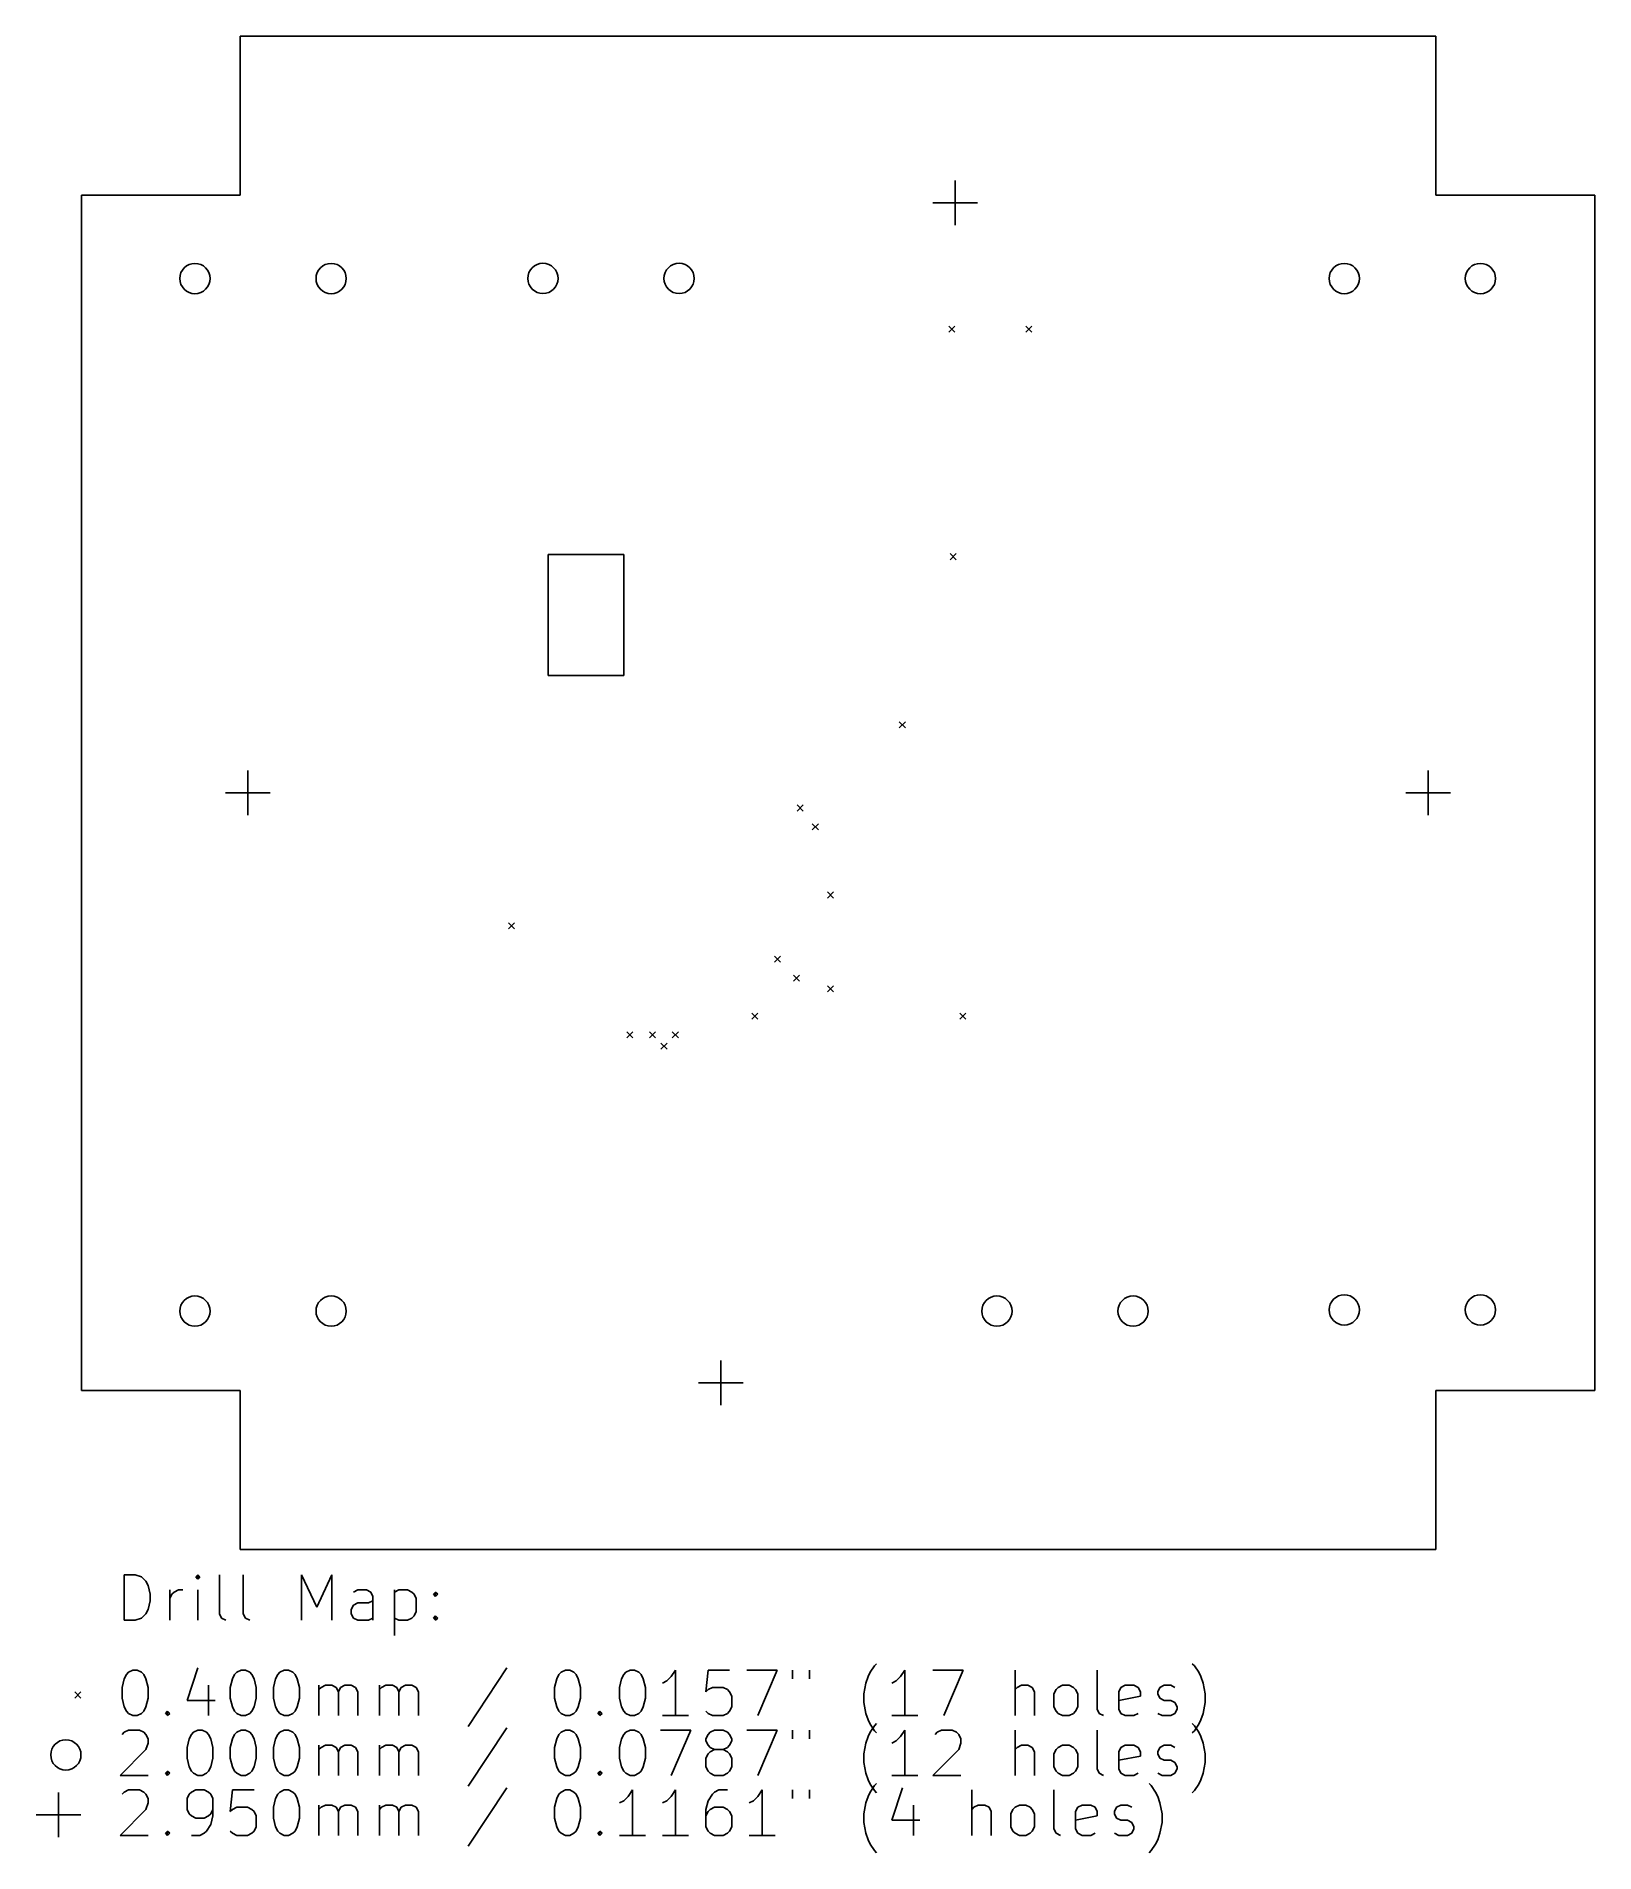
# Model space of a CAD drawing. Extents: x 97 to 200, y -155 to -35.
import ezdxf

# ---------------------------------------------------------------- set-up
doc = ezdxf.new("R2010")
doc.units = 0
doc.layers.add('BLACK', color=7, linetype='CONTINUOUS')

msp = doc.modelspace()

# ---------------------------------------------------------------- linework, layer by layer
at = {"layer": 'BLACK', "linetype": 'CONTINUOUS'}
for p, q in [((110, -35), (189, -35)), ((110, -45.5), (110, -35)), ((189, -35), (189, -45.5)), ((99.5, -45.5), (110, -45.5)), ((99.5, -124.5), (99.5, -45.5)), ((157.25, -44.525), (157.25, -47.475)), ((189, -45.5), (199.5, -45.5)), ((199.5, -45.5), (199.5, -124.5)), ((155.775, -46), (158.725, -46)), ((156.83, -54.152), (157.23, -54.552)), ((157.23, -54.152), (156.83, -54.552)), ((161.91, -54.152), (162.31, -54.552)), ((162.31, -54.152), (161.91, -54.552)), ((130.35, -77.25), (130.35, -69.25)), ((130.35, -69.25), (135.35, -69.25)), ((135.35, -69.25), (135.35, -77.25)), ((156.91, -69.19), (157.31, -69.59)), ((157.31, -69.19), (156.91, -69.59)), ((130.35, -77.25), (135.35, -77.25)), ((153.55, -80.3), (153.95, -80.7)), ((153.95, -80.3), (153.55, -80.7)), ((110.5, -83.525), (110.5, -86.475)), ((188.5, -83.525), (188.5, -86.475)), ((109.025, -85), (111.975, -85)), ((187.025, -85), (189.975, -85)), ((146.8, -85.8), (147.2, -86.2)), ((147.2, -85.8), (146.8, -86.2)), ((147.8, -87.05), (148.2, -87.45)), ((148.2, -87.05), (147.8, -87.45)), ((148.8, -91.55), (149.2, -91.95)), ((149.2, -91.55), (148.8, -91.95)), ((127.724, -93.582), (128.124, -93.982)), ((128.124, -93.582), (127.724, -93.982)), ((145.3, -95.8), (145.7, -96.2)), ((145.7, -95.8), (145.3, -96.2)), ((146.55, -97.05), (146.95, -97.45)), ((146.95, -97.05), (146.55, -97.45)), ((148.8, -97.75), (149.2, -98.15)), ((149.2, -97.75), (148.8, -98.15)), ((143.8, -99.55), (144.2, -99.95)), ((144.2, -99.55), (143.8, -99.95)), ((157.55, -99.55), (157.95, -99.95)), ((157.95, -99.55), (157.55, -99.95)), ((135.55, -100.8), (135.95, -101.2)), ((135.95, -100.8), (135.55, -101.2)), ((137.05, -100.8), (137.45, -101.2)), ((137.45, -100.8), (137.05, -101.2)), ((138.55, -100.8), (138.95, -101.2)), ((138.95, -100.8), (138.55, -101.2)), ((137.8, -101.55), (138.2, -101.95)), ((138.2, -101.55), (137.8, -101.95)), ((141.75, -122.525), (141.75, -125.475)), ((110, -124.5), (99.5, -124.5)), ((110, -135), (110, -124.5)), ((140.275, -124), (143.225, -124)), ((189, -124.5), (189, -135)), ((199.5, -124.5), (189, -124.5)), ((189, -135), (110, -135)), ((102.339, -139.682), (102.339, -136.682)), ((102.339, -136.682), (103.054, -136.682)), ((103.054, -136.682), (103.482, -136.825)), ((103.482, -136.825), (103.768, -137.111)), ((107.196, -136.682), (107.054, -136.825)), ((107.054, -136.825), (107.196, -136.968)), ((107.339, -136.825), (107.196, -136.682)), ((107.196, -136.682), (107.196, -136.968)), ((107.196, -136.968), (107.339, -136.825)), ((108.625, -139.254), (108.625, -136.682)), ((110.196, -139.254), (110.196, -136.682)), ((114.054, -139.682), (114.054, -136.682)), ((114.054, -136.682), (115.054, -138.825)), ((115.054, -138.825), (116.054, -136.682)), ((116.054, -136.682), (116.054, -139.682)), ((103.768, -137.111), (103.911, -137.396)), ((103.911, -137.396), (104.054, -137.968)), ((104.054, -137.968), (104.054, -138.396)), ((105.339, -139.682), (105.339, -137.682)), ((105.339, -138.254), (105.482, -137.968)), ((105.482, -137.968), (105.625, -137.825)), ((105.625, -137.825), (105.911, -137.682)), ((105.911, -137.682), (106.196, -137.682)), ((107.196, -139.682), (107.196, -137.682)), ((117.768, -137.682), (117.482, -137.825)), ((118.339, -137.682), (117.768, -137.682)), ((118.625, -137.825), (118.339, -137.682)), ((118.768, -138.111), (118.625, -137.825)), ((120.196, -137.682), (120.196, -140.682)), ((120.196, -137.825), (120.482, -137.682)), ((120.482, -137.682), (121.054, -137.682)), ((121.054, -137.682), (121.339, -137.825)), ((121.339, -137.825), (121.482, -137.968)), ((121.482, -137.968), (121.625, -138.254)), ((122.768, -137.968), (122.911, -137.825)), ((122.911, -138.111), (122.768, -137.968)), ((122.911, -137.825), (123.054, -137.968)), ((122.911, -137.825), (122.911, -138.111)), ((123.054, -137.968), (122.911, -138.111)), ((103.911, -138.968), (103.768, -139.254)), ((104.054, -138.396), (103.911, -138.968)), ((117.339, -138.968), (117.482, -138.682)), ((117.339, -139.254), (117.339, -138.968)), ((117.482, -138.682), (117.768, -138.539)), ((117.768, -138.539), (118.482, -138.539)), ((118.482, -138.539), (118.768, -138.396)), ((118.768, -139.682), (118.768, -138.111)), ((121.625, -139.111), (121.482, -139.396)), ((121.625, -138.254), (121.625, -139.111)), ((103.054, -139.682), (102.339, -139.682)), ((103.482, -139.539), (103.054, -139.682)), ((103.768, -139.254), (103.482, -139.539)), ((108.768, -139.539), (108.625, -139.254)), ((109.054, -139.682), (108.768, -139.539)), ((110.339, -139.539), (110.196, -139.254)), ((110.625, -139.682), (110.339, -139.539)), ((117.482, -139.539), (117.339, -139.254)), ((117.768, -139.682), (117.482, -139.539)), ((118.482, -139.682), (117.768, -139.682)), ((118.768, -139.539), (118.482, -139.682)), ((120.482, -139.682), (120.196, -139.539)), ((121.054, -139.682), (120.482, -139.682)), ((121.339, -139.539), (121.054, -139.682)), ((121.482, -139.396), (121.339, -139.539)), ((122.768, -139.539), (122.911, -139.396)), ((122.911, -139.682), (122.768, -139.539)), ((122.911, -139.396), (123.054, -139.539)), ((122.911, -139.396), (122.911, -139.682)), ((123.054, -139.539), (122.911, -139.682)), ((107.196, -142.839), (106.482, -144.982)), ((127.625, -142.839), (125.054, -146.696)), ((151.625, -143.125), (151.911, -142.696)), ((151.911, -142.696), (152.054, -142.554)), ((173.054, -142.696), (172.911, -142.554)), ((173.339, -143.125), (173.054, -142.696)), ((102.196, -144.125), (102.339, -143.554)), ((102.339, -143.554), (102.482, -143.268)), ((102.482, -143.268), (102.625, -143.125)), ((102.625, -143.125), (102.911, -142.982)), ((102.911, -142.982), (103.196, -142.982)), ((103.196, -142.982), (103.482, -143.125)), ((103.482, -143.125), (103.625, -143.268)), ((103.625, -143.268), (103.768, -143.554)), ((103.768, -143.554), (103.911, -144.125)), ((107.911, -143.982), (107.911, -145.982)), ((109.339, -144.125), (109.482, -143.554)), ((109.482, -143.554), (109.625, -143.268)), ((109.625, -143.268), (109.768, -143.125)), ((109.768, -143.125), (110.054, -142.982)), ((110.054, -142.982), (110.339, -142.982)), ((110.339, -142.982), (110.625, -143.125)), ((110.625, -143.125), (110.768, -143.268)), ((110.768, -143.268), (110.911, -143.554)), ((110.911, -143.554), (111.054, -144.125)), ((112.196, -144.125), (112.339, -143.554)), ((112.339, -143.554), (112.482, -143.268)), ((112.482, -143.268), (112.625, -143.125)), ((112.625, -143.125), (112.911, -142.982)), ((112.911, -142.982), (113.196, -142.982)), ((113.196, -142.982), (113.482, -143.125)), ((113.482, -143.125), (113.625, -143.268)), ((113.625, -143.268), (113.768, -143.554)), ((113.768, -143.554), (113.911, -144.125)), ((115.196, -145.982), (115.196, -143.982)), ((115.339, -144.125), (115.625, -143.982)), ((115.625, -143.982), (116.054, -143.982)), ((116.054, -143.982), (116.339, -144.125)), ((116.625, -144.125), (116.911, -143.982)), ((116.911, -143.982), (117.339, -143.982)), ((117.339, -143.982), (117.625, -144.125)), ((119.196, -145.982), (119.196, -143.982)), ((119.339, -144.125), (119.625, -143.982)), ((119.625, -143.982), (120.054, -143.982)), ((120.054, -143.982), (120.339, -144.125)), ((120.625, -144.125), (120.911, -143.982)), ((120.911, -143.982), (121.339, -143.982)), ((121.339, -143.982), (121.625, -144.125)), ((130.768, -144.125), (130.911, -143.554)), ((130.911, -143.554), (131.054, -143.268)), ((131.054, -143.268), (131.196, -143.125)), ((131.196, -143.125), (131.482, -142.982)), ((131.482, -142.982), (131.768, -142.982)), ((131.768, -142.982), (132.054, -143.125)), ((132.054, -143.125), (132.196, -143.268)), ((132.196, -143.268), (132.339, -143.554)), ((132.339, -143.554), (132.482, -144.125)), ((135.054, -144.125), (135.196, -143.554)), ((135.196, -143.554), (135.339, -143.268)), ((135.339, -143.268), (135.482, -143.125)), ((135.482, -143.125), (135.768, -142.982)), ((135.768, -142.982), (136.054, -142.982)), ((136.054, -142.982), (136.339, -143.125)), ((136.339, -143.125), (136.482, -143.268)), ((136.482, -143.268), (136.625, -143.554)), ((136.625, -143.554), (136.768, -144.125)), ((138.196, -143.696), (137.911, -143.839)), ((138.482, -143.411), (138.196, -143.696)), ((138.768, -142.982), (138.482, -143.411)), ((138.768, -145.982), (138.768, -142.982)), ((140.911, -142.982), (140.768, -144.411)), ((142.339, -142.982), (140.911, -142.982)), ((143.482, -142.982), (145.482, -142.982)), ((145.482, -142.982), (144.196, -145.982)), ((146.482, -142.982), (146.482, -143.554)), ((147.625, -142.982), (147.625, -143.554)), ((151.196, -144.554), (151.339, -143.839)), ((151.339, -143.839), (151.482, -143.411)), ((151.482, -143.411), (151.625, -143.125)), ((153.339, -143.696), (153.054, -143.839)), ((153.625, -143.411), (153.339, -143.696)), ((153.911, -142.982), (153.625, -143.411)), ((153.911, -145.982), (153.911, -142.982)), ((155.768, -142.982), (157.768, -142.982)), ((157.768, -142.982), (156.482, -145.982)), ((161.196, -145.982), (161.196, -142.982)), ((161.625, -143.982), (161.339, -144.125)), ((162.054, -143.982), (161.625, -143.982)), ((162.339, -144.125), (162.054, -143.982)), ((164.054, -144.125), (164.339, -143.982)), ((164.339, -143.982), (164.768, -143.982)), ((164.768, -143.982), (165.054, -144.125)), ((166.625, -145.554), (166.625, -142.982)), ((168.196, -144.125), (168.482, -143.982)), ((168.482, -143.982), (169.054, -143.982)), ((169.054, -143.982), (169.339, -144.125)), ((170.768, -144.125), (171.054, -143.982)), ((171.054, -143.982), (171.482, -143.982)), ((171.482, -143.982), (171.768, -144.125)), ((173.482, -143.411), (173.339, -143.125)), ((173.625, -143.839), (173.482, -143.411)), ((173.768, -144.554), (173.625, -143.839)), ((99.075, -144.425), (99.475, -144.825)), ((99.475, -144.425), (99.075, -144.825)), ((102.196, -144.839), (102.196, -144.125)), ((102.339, -145.411), (102.196, -144.839)), ((103.911, -144.839), (103.768, -145.411)), ((103.911, -144.125), (103.911, -144.839)), ((106.482, -144.982), (108.339, -144.982)), ((109.339, -144.839), (109.339, -144.125)), ((109.482, -145.411), (109.339, -144.839)), ((111.054, -144.839), (110.911, -145.411)), ((111.054, -144.125), (111.054, -144.839)), ((112.196, -144.839), (112.196, -144.125)), ((112.339, -145.411), (112.196, -144.839)), ((113.911, -144.839), (113.768, -145.411)), ((113.911, -144.125), (113.911, -144.839)), ((115.196, -144.268), (115.339, -144.125)), ((116.339, -144.125), (116.482, -144.411)), ((116.482, -144.411), (116.625, -144.125)), ((116.482, -144.411), (116.482, -145.982)), ((117.625, -144.125), (117.768, -144.411)), ((117.768, -144.411), (117.768, -145.982)), ((119.196, -144.268), (119.339, -144.125)), ((120.339, -144.125), (120.482, -144.411)), ((120.482, -144.411), (120.625, -144.125)), ((120.482, -144.411), (120.482, -145.982)), ((121.625, -144.125), (121.768, -144.411)), ((121.768, -144.411), (121.768, -145.982)), ((130.768, -144.839), (130.768, -144.125)), ((130.911, -145.411), (130.768, -144.839)), ((132.482, -144.839), (132.339, -145.411)), ((132.482, -144.125), (132.482, -144.839)), ((135.054, -144.839), (135.054, -144.125)), ((135.196, -145.411), (135.054, -144.839)), ((136.768, -144.839), (136.625, -145.411)), ((136.768, -144.125), (136.768, -144.839)), ((140.768, -144.411), (140.911, -144.268)), ((140.911, -144.268), (141.196, -144.125)), ((141.196, -144.125), (141.911, -144.125)), ((141.911, -144.125), (142.196, -144.268)), ((142.196, -144.268), (142.339, -144.411)), ((142.339, -144.411), (142.482, -144.696)), ((142.482, -144.696), (142.482, -145.411)), ((151.196, -145.125), (151.196, -144.554)), ((151.339, -145.839), (151.196, -145.125)), ((161.339, -144.125), (161.196, -144.268)), ((162.482, -144.411), (162.339, -144.125)), ((162.482, -145.982), (162.482, -144.411)), ((163.768, -144.554), (163.911, -144.268)), ((163.768, -145.411), (163.768, -144.554)), ((163.911, -144.268), (164.054, -144.125)), ((165.054, -144.125), (165.196, -144.268)), ((165.196, -144.268), (165.339, -144.554)), ((165.339, -144.554), (165.339, -145.411)), ((168.054, -144.411), (168.196, -144.125)), ((168.054, -145.554), (168.054, -144.411)), ((169.482, -144.696), (168.054, -144.982)), ((169.339, -144.125), (169.482, -144.411)), ((169.482, -144.411), (169.482, -144.696)), ((170.625, -144.411), (170.768, -144.125)), ((170.625, -144.554), (170.625, -144.411)), ((170.768, -144.839), (170.625, -144.554)), ((171.054, -144.982), (170.768, -144.839)), ((171.482, -144.982), (171.054, -144.982)), ((171.768, -145.125), (171.482, -144.982)), ((171.911, -145.411), (171.768, -145.125)), ((173.625, -145.839), (173.768, -145.125)), ((173.768, -145.125), (173.768, -144.554)), ((102.482, -145.696), (102.339, -145.411)), ((102.625, -145.839), (102.482, -145.696)), ((102.911, -145.982), (102.625, -145.839)), ((103.196, -145.982), (102.911, -145.982)), ((103.482, -145.839), (103.196, -145.982)), ((103.625, -145.696), (103.482, -145.839)), ((103.768, -145.411), (103.625, -145.696)), ((105.054, -145.839), (105.196, -145.696)), ((105.196, -145.982), (105.054, -145.839)), ((105.196, -145.696), (105.339, -145.839)), ((105.196, -145.696), (105.196, -145.982)), ((105.339, -145.839), (105.196, -145.982)), ((109.625, -145.696), (109.482, -145.411)), ((109.768, -145.839), (109.625, -145.696)), ((110.054, -145.982), (109.768, -145.839)), ((110.339, -145.982), (110.054, -145.982)), ((110.625, -145.839), (110.339, -145.982)), ((110.768, -145.696), (110.625, -145.839)), ((110.911, -145.411), (110.768, -145.696)), ((112.482, -145.696), (112.339, -145.411)), ((112.625, -145.839), (112.482, -145.696)), ((112.911, -145.982), (112.625, -145.839)), ((113.196, -145.982), (112.911, -145.982)), ((113.482, -145.839), (113.196, -145.982)), ((113.625, -145.696), (113.482, -145.839)), ((113.768, -145.411), (113.625, -145.696)), ((131.054, -145.696), (130.911, -145.411)), ((131.196, -145.839), (131.054, -145.696)), ((131.482, -145.982), (131.196, -145.839)), ((131.768, -145.982), (131.482, -145.982)), ((132.054, -145.839), (131.768, -145.982)), ((132.196, -145.696), (132.054, -145.839)), ((132.339, -145.411), (132.196, -145.696)), ((133.625, -145.839), (133.768, -145.696)), ((133.768, -145.982), (133.625, -145.839)), ((133.768, -145.696), (133.911, -145.839)), ((133.768, -145.696), (133.768, -145.982)), ((133.911, -145.839), (133.768, -145.982)), ((135.339, -145.696), (135.196, -145.411)), ((135.482, -145.839), (135.339, -145.696)), ((135.768, -145.982), (135.482, -145.839)), ((136.054, -145.982), (135.768, -145.982)), ((136.339, -145.839), (136.054, -145.982)), ((136.482, -145.696), (136.339, -145.839)), ((136.625, -145.411), (136.482, -145.696)), ((139.625, -145.982), (137.911, -145.982)), ((140.911, -145.839), (140.768, -145.696)), ((141.196, -145.982), (140.911, -145.839)), ((141.911, -145.982), (141.196, -145.982)), ((142.196, -145.839), (141.911, -145.982)), ((142.339, -145.696), (142.196, -145.839)), ((142.482, -145.411), (142.339, -145.696)), ((151.482, -146.268), (151.339, -145.839)), ((151.625, -146.554), (151.482, -146.268)), ((154.768, -145.982), (153.054, -145.982)), ((163.911, -145.696), (163.768, -145.411)), ((164.054, -145.839), (163.911, -145.696)), ((164.339, -145.982), (164.054, -145.839)), ((164.768, -145.982), (164.339, -145.982)), ((165.054, -145.839), (164.768, -145.982)), ((165.196, -145.696), (165.054, -145.839)), ((165.339, -145.411), (165.196, -145.696)), ((166.768, -145.839), (166.625, -145.554)), ((167.054, -145.982), (166.768, -145.839)), ((168.196, -145.839), (168.054, -145.554)), ((168.482, -145.982), (168.196, -145.839)), ((169.054, -145.982), (168.482, -145.982)), ((169.339, -145.839), (169.054, -145.982)), ((170.625, -145.839), (170.911, -145.982)), ((170.911, -145.982), (171.482, -145.982)), ((171.482, -145.982), (171.768, -145.839)), ((171.768, -145.839), (171.911, -145.554)), ((171.911, -145.554), (171.911, -145.411)), ((173.339, -146.554), (173.482, -146.268)), ((173.482, -146.268), (173.625, -145.839)), ((102.196, -147.228), (102.339, -147.085)), ((102.339, -147.085), (102.625, -146.942)), ((102.625, -146.942), (103.339, -146.942)), ((103.339, -146.942), (103.625, -147.085)), ((103.625, -147.085), (103.768, -147.228)), ((103.768, -147.228), (103.911, -147.514)), ((103.911, -147.514), (103.911, -147.799)), ((106.482, -148.085), (106.625, -147.514)), ((106.625, -147.514), (106.768, -147.228)), ((106.768, -147.228), (106.911, -147.085)), ((106.911, -147.085), (107.196, -146.942)), ((107.196, -146.942), (107.482, -146.942)), ((107.482, -146.942), (107.768, -147.085)), ((107.768, -147.085), (107.911, -147.228)), ((107.911, -147.228), (108.054, -147.514)), ((108.054, -147.514), (108.196, -148.085)), ((109.339, -148.085), (109.482, -147.514)), ((109.482, -147.514), (109.625, -147.228)), ((109.625, -147.228), (109.768, -147.085)), ((109.768, -147.085), (110.054, -146.942)), ((110.054, -146.942), (110.339, -146.942)), ((110.339, -146.942), (110.625, -147.085)), ((110.625, -147.085), (110.768, -147.228)), ((110.768, -147.228), (110.911, -147.514)), ((110.911, -147.514), (111.054, -148.085)), ((112.196, -148.085), (112.339, -147.514)), ((112.339, -147.514), (112.482, -147.228)), ((112.482, -147.228), (112.625, -147.085)), ((112.625, -147.085), (112.911, -146.942)), ((112.911, -146.942), (113.196, -146.942)), ((113.196, -146.942), (113.482, -147.085)), ((113.482, -147.085), (113.625, -147.228)), ((113.625, -147.228), (113.768, -147.514)), ((113.768, -147.514), (113.911, -148.085)), ((127.625, -146.799), (125.054, -150.656)), ((130.768, -148.085), (130.911, -147.514)), ((130.911, -147.514), (131.054, -147.228)), ((131.054, -147.228), (131.196, -147.085)), ((131.196, -147.085), (131.482, -146.942)), ((131.482, -146.942), (131.768, -146.942)), ((131.768, -146.942), (132.054, -147.085)), ((132.054, -147.085), (132.196, -147.228)), ((132.196, -147.228), (132.339, -147.514)), ((132.339, -147.514), (132.482, -148.085)), ((135.054, -148.085), (135.196, -147.514)), ((135.196, -147.514), (135.339, -147.228)), ((135.339, -147.228), (135.482, -147.085)), ((135.482, -147.085), (135.768, -146.942)), ((135.768, -146.942), (136.054, -146.942)), ((136.054, -146.942), (136.339, -147.085)), ((136.339, -147.085), (136.482, -147.228)), ((136.482, -147.228), (136.625, -147.514)), ((136.625, -147.514), (136.768, -148.085)), ((137.768, -146.942), (139.768, -146.942)), ((139.768, -146.942), (138.482, -149.942)), ((140.768, -147.514), (140.911, -147.228)), ((140.768, -147.656), (140.768, -147.514)), ((140.911, -147.228), (141.054, -147.085)), ((141.054, -147.085), (141.339, -146.942)), ((141.339, -146.942), (141.911, -146.942)), ((141.911, -146.942), (142.196, -147.085)), ((142.196, -147.085), (142.339, -147.228)), ((142.339, -147.228), (142.482, -147.514)), ((142.482, -147.514), (142.482, -147.656)), ((143.482, -146.942), (145.482, -146.942)), ((145.482, -146.942), (144.196, -149.942)), ((146.482, -146.942), (146.482, -147.514)), ((147.625, -146.942), (147.625, -147.514)), ((151.339, -147.799), (151.482, -147.371)), ((151.482, -147.371), (151.625, -147.085)), ((151.911, -146.982), (151.625, -146.554)), ((151.625, -147.085), (151.911, -146.656)), ((151.911, -146.656), (152.054, -146.514)), ((152.054, -147.125), (151.911, -146.982)), ((153.625, -147.371), (153.339, -147.656)), ((153.911, -146.942), (153.625, -147.371)), ((153.911, -149.942), (153.911, -146.942)), ((155.911, -147.228), (156.054, -147.085)), ((156.054, -147.085), (156.339, -146.942)), ((156.339, -146.942), (157.054, -146.942)), ((157.054, -146.942), (157.339, -147.085)), ((157.339, -147.085), (157.482, -147.228)), ((157.482, -147.228), (157.625, -147.514)), ((157.625, -147.514), (157.625, -147.799)), ((161.196, -149.942), (161.196, -146.942)), ((166.625, -149.514), (166.625, -146.942)), ((173.054, -146.656), (172.911, -146.514)), ((172.911, -147.125), (173.054, -146.982)), ((173.054, -146.982), (173.339, -146.554)), ((173.339, -147.085), (173.054, -146.656)), ((173.482, -147.371), (173.339, -147.085)), ((173.625, -147.799), (173.482, -147.371)), ((103.768, -148.228), (102.054, -149.942)), ((103.911, -147.799), (103.768, -148.228)), ((106.482, -148.799), (106.482, -148.085)), ((106.625, -149.371), (106.482, -148.799)), ((108.196, -148.799), (108.054, -149.371)), ((108.196, -148.085), (108.196, -148.799)), ((109.339, -148.799), (109.339, -148.085)), ((109.482, -149.371), (109.339, -148.799)), ((111.054, -148.799), (110.911, -149.371)), ((111.054, -148.085), (111.054, -148.799)), ((112.196, -148.799), (112.196, -148.085)), ((112.339, -149.371), (112.196, -148.799)), ((113.911, -148.799), (113.768, -149.371)), ((113.911, -148.085), (113.911, -148.799)), ((115.196, -149.942), (115.196, -147.942)), ((115.196, -148.228), (115.339, -148.085)), ((115.339, -148.085), (115.625, -147.942)), ((115.625, -147.942), (116.054, -147.942)), ((116.054, -147.942), (116.339, -148.085)), ((116.339, -148.085), (116.482, -148.371)), ((116.482, -148.371), (116.625, -148.085)), ((116.482, -148.371), (116.482, -149.942)), ((116.625, -148.085), (116.911, -147.942)), ((116.911, -147.942), (117.339, -147.942)), ((117.339, -147.942), (117.625, -148.085)), ((117.625, -148.085), (117.768, -148.371)), ((117.768, -148.371), (117.768, -149.942)), ((119.196, -149.942), (119.196, -147.942)), ((119.196, -148.228), (119.339, -148.085)), ((119.339, -148.085), (119.625, -147.942)), ((119.625, -147.942), (120.054, -147.942)), ((120.054, -147.942), (120.339, -148.085)), ((120.339, -148.085), (120.482, -148.371)), ((120.482, -148.371), (120.625, -148.085)), ((120.482, -148.371), (120.482, -149.942)), ((120.625, -148.085), (120.911, -147.942)), ((120.911, -147.942), (121.339, -147.942)), ((121.339, -147.942), (121.625, -148.085)), ((121.625, -148.085), (121.768, -148.371)), ((121.768, -148.371), (121.768, -149.942)), ((130.768, -148.799), (130.768, -148.085)), ((130.911, -149.371), (130.768, -148.799)), ((132.482, -148.799), (132.339, -149.371)), ((132.482, -148.085), (132.482, -148.799)), ((135.054, -148.799), (135.054, -148.085)), ((135.196, -149.371), (135.054, -148.799)), ((136.768, -148.799), (136.625, -149.371)), ((136.768, -148.085), (136.768, -148.799)), ((140.911, -147.942), (140.768, -147.656)), ((140.911, -148.514), (140.768, -148.799)), ((140.768, -148.799), (140.768, -149.371)), ((141.054, -148.085), (140.911, -147.942)), ((141.054, -148.371), (140.911, -148.514)), ((141.339, -148.228), (141.054, -148.085)), ((141.339, -148.228), (141.054, -148.371)), ((141.911, -148.228), (141.339, -148.228)), ((142.196, -148.085), (141.911, -148.228)), ((142.196, -148.371), (141.911, -148.228)), ((142.339, -147.942), (142.196, -148.085)), ((142.339, -148.514), (142.196, -148.371)), ((142.482, -147.656), (142.339, -147.942)), ((142.482, -148.799), (142.339, -148.514)), ((142.482, -149.371), (142.482, -148.799)), ((151.196, -148.514), (151.339, -147.799)), ((151.196, -149.085), (151.196, -148.514)), ((153.339, -147.656), (153.054, -147.799)), ((157.482, -148.228), (155.768, -149.942)), ((157.625, -147.799), (157.482, -148.228)), ((161.339, -148.085), (161.196, -148.228)), ((161.625, -147.942), (161.339, -148.085)), ((162.054, -147.942), (161.625, -147.942)), ((162.339, -148.085), (162.054, -147.942)), ((162.482, -148.371), (162.339, -148.085)), ((162.482, -149.942), (162.482, -148.371)), ((163.768, -148.514), (163.911, -148.228)), ((163.768, -149.371), (163.768, -148.514)), ((163.911, -148.228), (164.054, -148.085)), ((164.054, -148.085), (164.339, -147.942)), ((164.339, -147.942), (164.768, -147.942)), ((164.768, -147.942), (165.054, -148.085)), ((165.054, -148.085), (165.196, -148.228)), ((165.196, -148.228), (165.339, -148.514)), ((165.339, -148.514), (165.339, -149.371)), ((168.054, -148.371), (168.196, -148.085)), ((168.054, -149.514), (168.054, -148.371)), ((169.482, -148.656), (168.054, -148.942)), ((168.196, -148.085), (168.482, -147.942)), ((168.482, -147.942), (169.054, -147.942)), ((169.054, -147.942), (169.339, -148.085)), ((169.339, -148.085), (169.482, -148.371)), ((169.482, -148.371), (169.482, -148.656)), ((170.625, -148.371), (170.768, -148.085)), ((170.625, -148.514), (170.625, -148.371)), ((170.768, -148.799), (170.625, -148.514)), ((170.768, -148.085), (171.054, -147.942)), ((171.054, -148.942), (170.768, -148.799)), ((171.054, -147.942), (171.482, -147.942)), ((171.482, -147.942), (171.768, -148.085)), ((173.768, -148.514), (173.625, -147.799)), ((173.768, -149.085), (173.768, -148.514)), ((102.054, -149.942), (103.911, -149.942)), ((105.054, -149.799), (105.196, -149.656)), ((105.196, -149.942), (105.054, -149.799)), ((105.196, -149.656), (105.339, -149.799)), ((105.196, -149.656), (105.196, -149.942)), ((105.339, -149.799), (105.196, -149.942)), ((106.768, -149.656), (106.625, -149.371)), ((106.911, -149.799), (106.768, -149.656)), ((107.196, -149.942), (106.911, -149.799)), ((107.482, -149.942), (107.196, -149.942)), ((107.768, -149.799), (107.482, -149.942)), ((107.911, -149.656), (107.768, -149.799)), ((108.054, -149.371), (107.911, -149.656)), ((109.625, -149.656), (109.482, -149.371)), ((109.768, -149.799), (109.625, -149.656)), ((110.054, -149.942), (109.768, -149.799)), ((110.339, -149.942), (110.054, -149.942)), ((110.625, -149.799), (110.339, -149.942)), ((110.768, -149.656), (110.625, -149.799)), ((110.911, -149.371), (110.768, -149.656)), ((112.482, -149.656), (112.339, -149.371)), ((112.625, -149.799), (112.482, -149.656)), ((112.911, -149.942), (112.625, -149.799)), ((113.196, -149.942), (112.911, -149.942)), ((113.482, -149.799), (113.196, -149.942)), ((113.625, -149.656), (113.482, -149.799)), ((113.768, -149.371), (113.625, -149.656)), ((131.054, -149.656), (130.911, -149.371)), ((131.196, -149.799), (131.054, -149.656)), ((131.482, -149.942), (131.196, -149.799)), ((131.768, -149.942), (131.482, -149.942)), ((132.054, -149.799), (131.768, -149.942)), ((132.196, -149.656), (132.054, -149.799)), ((132.339, -149.371), (132.196, -149.656)), ((133.625, -149.799), (133.768, -149.656)), ((133.768, -149.942), (133.625, -149.799)), ((133.768, -149.656), (133.911, -149.799)), ((133.768, -149.656), (133.768, -149.942)), ((133.911, -149.799), (133.768, -149.942)), ((135.339, -149.656), (135.196, -149.371)), ((135.482, -149.799), (135.339, -149.656)), ((135.768, -149.942), (135.482, -149.799)), ((136.054, -149.942), (135.768, -149.942)), ((136.339, -149.799), (136.054, -149.942)), ((136.482, -149.656), (136.339, -149.799)), ((136.625, -149.371), (136.482, -149.656)), ((140.768, -149.371), (140.911, -149.656)), ((140.911, -149.656), (141.054, -149.799)), ((141.054, -149.799), (141.339, -149.942)), ((141.339, -149.942), (141.911, -149.942)), ((141.911, -149.942), (142.196, -149.799)), ((142.196, -149.799), (142.339, -149.656)), ((142.339, -149.656), (142.482, -149.371)), ((151.339, -149.799), (151.196, -149.085)), ((151.482, -150.228), (151.339, -149.799)), ((154.768, -149.942), (153.054, -149.942)), ((155.768, -149.942), (157.625, -149.942)), ((163.911, -149.656), (163.768, -149.371)), ((164.054, -149.799), (163.911, -149.656)), ((164.339, -149.942), (164.054, -149.799)), ((164.768, -149.942), (164.339, -149.942)), ((165.054, -149.799), (164.768, -149.942)), ((165.196, -149.656), (165.054, -149.799)), ((165.339, -149.371), (165.196, -149.656)), ((166.768, -149.799), (166.625, -149.514)), ((167.054, -149.942), (166.768, -149.799)), ((168.196, -149.799), (168.054, -149.514)), ((168.482, -149.942), (168.196, -149.799)), ((169.054, -149.942), (168.482, -149.942)), ((169.339, -149.799), (169.054, -149.942)), ((170.625, -149.799), (170.911, -149.942)), ((170.911, -149.942), (171.482, -149.942)), ((171.482, -148.942), (171.054, -148.942)), ((171.768, -149.085), (171.482, -148.942)), ((171.482, -149.942), (171.768, -149.799)), ((171.911, -149.371), (171.768, -149.085)), ((171.768, -149.799), (171.911, -149.514)), ((171.911, -149.514), (171.911, -149.371)), ((173.482, -150.228), (173.625, -149.799)), ((173.625, -149.799), (173.768, -149.085)), ((98, -151.07), (98, -154.02)), ((102.196, -151.188), (102.339, -151.045)), ((102.339, -151.045), (102.625, -150.902)), ((102.625, -150.902), (103.339, -150.902)), ((103.339, -150.902), (103.625, -151.045)), ((103.625, -151.045), (103.768, -151.188)), ((103.768, -151.188), (103.911, -151.474)), ((106.625, -151.188), (106.482, -151.474)), ((106.768, -151.045), (106.625, -151.188)), ((107.054, -150.902), (106.768, -151.045)), ((107.625, -150.902), (107.054, -150.902)), ((107.911, -151.045), (107.625, -150.902)), ((108.054, -151.188), (107.911, -151.045)), ((108.196, -151.474), (108.054, -151.188)), ((109.482, -150.902), (109.339, -152.331)), ((110.911, -150.902), (109.482, -150.902)), ((112.339, -151.474), (112.482, -151.188)), ((112.482, -151.188), (112.625, -151.045)), ((112.625, -151.045), (112.911, -150.902)), ((112.911, -150.902), (113.196, -150.902)), ((113.196, -150.902), (113.482, -151.045)), ((113.482, -151.045), (113.625, -151.188)), ((113.625, -151.188), (113.768, -151.474)), ((127.625, -150.759), (125.054, -154.616)), ((130.911, -151.474), (131.054, -151.188)), ((131.054, -151.188), (131.196, -151.045)), ((131.196, -151.045), (131.482, -150.902)), ((131.482, -150.902), (131.768, -150.902)), ((131.768, -150.902), (132.054, -151.045)), ((132.054, -151.045), (132.196, -151.188)), ((132.196, -151.188), (132.339, -151.474)), ((135.911, -150.902), (135.625, -151.331)), ((135.911, -153.902), (135.911, -150.902)), ((138.768, -150.902), (138.482, -151.331)), ((138.768, -153.902), (138.768, -150.902)), ((141.196, -151.188), (140.911, -151.616)), ((141.339, -151.045), (141.196, -151.188)), ((141.625, -150.902), (141.339, -151.045)), ((142.196, -150.902), (141.625, -150.902)), ((144.482, -150.902), (144.196, -151.331)), ((144.482, -153.902), (144.482, -150.902)), ((146.482, -150.902), (146.482, -151.474)), ((147.625, -150.902), (147.625, -151.474)), ((151.625, -150.514), (151.482, -150.228)), ((151.482, -151.331), (151.625, -151.045)), ((151.911, -150.942), (151.625, -150.514)), ((151.625, -151.045), (151.911, -150.616)), ((151.911, -150.616), (152.054, -150.474)), ((152.054, -151.085), (151.911, -150.942)), ((153.768, -150.759), (153.054, -152.902)), ((158.339, -153.902), (158.339, -150.902)), ((163.768, -153.474), (163.768, -150.902)), ((170.196, -150.616), (170.054, -150.474)), ((170.482, -151.045), (170.196, -150.616)), ((170.625, -151.331), (170.482, -151.045)), ((172.911, -151.085), (173.054, -150.942)), ((173.054, -150.942), (173.339, -150.514)), ((173.339, -150.514), (173.482, -150.228)), ((103.768, -152.188), (102.054, -153.902)), ((103.911, -151.759), (103.768, -152.188)), ((103.911, -151.474), (103.911, -151.759)), ((106.482, -151.474), (106.482, -152.188)), ((106.482, -152.188), (106.625, -152.474)), ((108.054, -152.474), (108.196, -152.188)), ((108.196, -152.616), (108.196, -151.474)), ((109.339, -152.331), (109.482, -152.188)), ((109.482, -152.188), (109.768, -152.045)), ((109.768, -152.045), (110.482, -152.045)), ((110.482, -152.045), (110.768, -152.188)), ((110.768, -152.188), (110.911, -152.331)), ((110.911, -152.331), (111.054, -152.616)), ((112.196, -152.045), (112.339, -151.474)), ((112.196, -152.759), (112.196, -152.045)), ((113.768, -151.474), (113.911, -152.045)), ((113.911, -152.045), (113.911, -152.759)), ((115.196, -153.902), (115.196, -151.902)), ((115.196, -152.188), (115.339, -152.045)), ((115.339, -152.045), (115.625, -151.902)), ((115.625, -151.902), (116.054, -151.902)), ((116.054, -151.902), (116.339, -152.045)), ((116.339, -152.045), (116.482, -152.331)), ((116.482, -152.331), (116.625, -152.045)), ((116.482, -152.331), (116.482, -153.902)), ((116.625, -152.045), (116.911, -151.902)), ((116.911, -151.902), (117.339, -151.902)), ((117.339, -151.902), (117.625, -152.045)), ((117.625, -152.045), (117.768, -152.331)), ((117.768, -152.331), (117.768, -153.902)), ((119.196, -153.902), (119.196, -151.902)), ((119.196, -152.188), (119.339, -152.045)), ((119.339, -152.045), (119.625, -151.902)), ((119.625, -151.902), (120.054, -151.902)), ((120.054, -151.902), (120.339, -152.045)), ((120.339, -152.045), (120.482, -152.331)), ((120.482, -152.331), (120.625, -152.045)), ((120.482, -152.331), (120.482, -153.902)), ((120.625, -152.045), (120.911, -151.902)), ((120.911, -151.902), (121.339, -151.902)), ((121.339, -151.902), (121.625, -152.045)), ((121.625, -152.045), (121.768, -152.331)), ((121.768, -152.331), (121.768, -153.902)), ((130.768, -152.045), (130.911, -151.474)), ((130.768, -152.759), (130.768, -152.045)), ((132.339, -151.474), (132.482, -152.045)), ((132.482, -152.045), (132.482, -152.759)), ((135.339, -151.616), (135.054, -151.759)), ((135.625, -151.331), (135.339, -151.616)), ((138.196, -151.616), (137.911, -151.759)), ((138.482, -151.331), (138.196, -151.616)), ((140.911, -151.616), (140.768, -152.188)), ((140.768, -152.188), (140.768, -153.331)), ((140.911, -152.331), (140.768, -152.616)), ((141.054, -152.188), (140.911, -152.331)), ((141.339, -152.045), (141.054, -152.188)), ((141.911, -152.045), (141.339, -152.045)), ((142.196, -152.188), (141.911, -152.045)), ((142.339, -152.331), (142.196, -152.188)), ((142.482, -152.616), (142.339, -152.331)), ((143.911, -151.616), (143.625, -151.759)), ((144.196, -151.331), (143.911, -151.616)), ((151.196, -152.474), (151.339, -151.759)), ((151.339, -151.759), (151.482, -151.331)), ((154.482, -151.902), (154.482, -153.902)), ((158.482, -152.045), (158.339, -152.188)), ((158.768, -151.902), (158.482, -152.045)), ((159.196, -151.902), (158.768, -151.902)), ((159.482, -152.045), (159.196, -151.902)), ((159.625, -152.331), (159.482, -152.045)), ((159.625, -153.902), (159.625, -152.331)), ((160.911, -152.474), (161.054, -152.188)), ((161.054, -152.188), (161.196, -152.045)), ((161.196, -152.045), (161.482, -151.902)), ((161.482, -151.902), (161.911, -151.902)), ((161.911, -151.902), (162.196, -152.045)), ((162.196, -152.045), (162.339, -152.188)), ((162.339, -152.188), (162.482, -152.474)), ((165.196, -152.331), (165.339, -152.045)), ((165.196, -153.474), (165.196, -152.331)), ((165.339, -152.045), (165.625, -151.902)), ((165.625, -151.902), (166.196, -151.902)), ((166.196, -151.902), (166.482, -152.045)), ((166.482, -152.045), (166.625, -152.331)), ((166.625, -152.331), (166.625, -152.616)), ((167.768, -152.331), (167.911, -152.045)), ((167.768, -152.474), (167.768, -152.331)), ((167.911, -152.045), (168.196, -151.902)), ((168.196, -151.902), (168.625, -151.902)), ((168.625, -151.902), (168.911, -152.045)), ((170.768, -151.759), (170.625, -151.331)), ((170.911, -152.474), (170.768, -151.759)), ((96.525, -152.545), (99.475, -152.545)), ((105.054, -153.759), (105.196, -153.616)), ((105.196, -153.616), (105.339, -153.759)), ((105.196, -153.616), (105.196, -153.902)), ((106.625, -152.474), (106.768, -152.616)), ((106.768, -152.616), (107.054, -152.759)), ((107.054, -152.759), (107.625, -152.759)), ((107.625, -152.759), (107.911, -152.616)), ((107.625, -153.759), (107.768, -153.616)), ((107.768, -153.616), (108.054, -153.188)), ((107.911, -152.616), (108.054, -152.474)), ((108.054, -153.188), (108.196, -152.616)), ((109.482, -153.759), (109.339, -153.616)), ((110.911, -153.616), (110.768, -153.759)), ((111.054, -153.331), (110.911, -153.616)), ((111.054, -152.616), (111.054, -153.331)), ((112.339, -153.331), (112.196, -152.759)), ((112.482, -153.616), (112.339, -153.331)), ((112.625, -153.759), (112.482, -153.616)), ((113.625, -153.616), (113.482, -153.759)), ((113.768, -153.331), (113.625, -153.616)), ((113.911, -152.759), (113.768, -153.331)), ((130.911, -153.331), (130.768, -152.759)), ((131.054, -153.616), (130.911, -153.331)), ((131.196, -153.759), (131.054, -153.616)), ((132.196, -153.616), (132.054, -153.759)), ((132.339, -153.331), (132.196, -153.616)), ((132.482, -152.759), (132.339, -153.331)), ((133.625, -153.759), (133.768, -153.616)), ((133.768, -153.616), (133.911, -153.759)), ((133.768, -153.616), (133.768, -153.902)), ((140.768, -153.331), (140.911, -153.616)), ((140.911, -153.616), (141.054, -153.759)), ((142.196, -153.759), (142.339, -153.616)), ((142.339, -153.616), (142.482, -153.331)), ((142.482, -153.331), (142.482, -152.616)), ((151.196, -153.045), (151.196, -152.474)), ((151.339, -153.759), (151.196, -153.045)), ((153.054, -152.902), (154.911, -152.902)), ((160.911, -153.331), (160.911, -152.474)), ((161.054, -153.616), (160.911, -153.331)), ((161.196, -153.759), (161.054, -153.616)), ((162.339, -153.616), (162.196, -153.759)), ((162.482, -153.331), (162.339, -153.616)), ((162.482, -152.474), (162.482, -153.331)), ((163.911, -153.759), (163.768, -153.474)), ((166.625, -152.616), (165.196, -152.902)), ((165.339, -153.759), (165.196, -153.474)), ((167.911, -152.759), (167.768, -152.474)), ((168.196, -152.902), (167.911, -152.759)), ((168.625, -152.902), (168.196, -152.902)), ((168.911, -153.045), (168.625, -152.902)), ((169.054, -153.331), (168.911, -153.045)), ((168.911, -153.759), (169.054, -153.474)), ((169.054, -153.474), (169.054, -153.331)), ((170.768, -153.759), (170.911, -153.045)), ((170.911, -153.045), (170.911, -152.474)), ((102.054, -153.902), (103.911, -153.902)), ((105.196, -153.902), (105.054, -153.759)), ((105.339, -153.759), (105.196, -153.902)), ((106.768, -153.902), (107.339, -153.902)), ((107.339, -153.902), (107.625, -153.759)), ((109.768, -153.902), (109.482, -153.759)), ((110.482, -153.902), (109.768, -153.902)), ((110.768, -153.759), (110.482, -153.902)), ((112.911, -153.902), (112.625, -153.759)), ((113.196, -153.902), (112.911, -153.902)), ((113.482, -153.759), (113.196, -153.902)), ((131.482, -153.902), (131.196, -153.759)), ((131.768, -153.902), (131.482, -153.902)), ((132.054, -153.759), (131.768, -153.902)), ((133.768, -153.902), (133.625, -153.759)), ((133.911, -153.759), (133.768, -153.902)), ((136.768, -153.902), (135.054, -153.902)), ((139.625, -153.902), (137.911, -153.902)), ((141.054, -153.759), (141.339, -153.902)), ((141.339, -153.902), (141.911, -153.902)), ((141.911, -153.902), (142.196, -153.759)), ((145.339, -153.902), (143.625, -153.902)), ((151.482, -154.188), (151.339, -153.759)), ((151.625, -154.474), (151.482, -154.188)), ((151.911, -154.902), (151.625, -154.474)), ((161.482, -153.902), (161.196, -153.759)), ((161.911, -153.902), (161.482, -153.902)), ((162.196, -153.759), (161.911, -153.902)), ((164.196, -153.902), (163.911, -153.759)), ((165.625, -153.902), (165.339, -153.759)), ((166.196, -153.902), (165.625, -153.902)), ((166.482, -153.759), (166.196, -153.902)), ((167.768, -153.759), (168.054, -153.902)), ((168.054, -153.902), (168.625, -153.902)), ((168.625, -153.902), (168.911, -153.759)), ((170.196, -154.902), (170.482, -154.474)), ((170.482, -154.474), (170.625, -154.188)), ((170.625, -154.188), (170.768, -153.759)), ((152.054, -155.045), (151.911, -154.902)), ((170.054, -155.045), (170.196, -154.902))]:
    msp.add_line(p, q, dxfattribs=at)
at = {"layer": 'BLACK'}
for centre in [(107.006, -51.008), (116.006, -51.008), (130, -51), (139, -51), (182.952, -51.008), (191.952, -51.008), (107.006, -119.25), (116.006, -119.25), (160, -119.25), (169, -119.25), (182.952, -119.172), (191.952, -119.172), (98.475, -148.585)]:
    msp.add_circle(centre, 1, dxfattribs=at)

doc.saveas('drawing.dxf')
